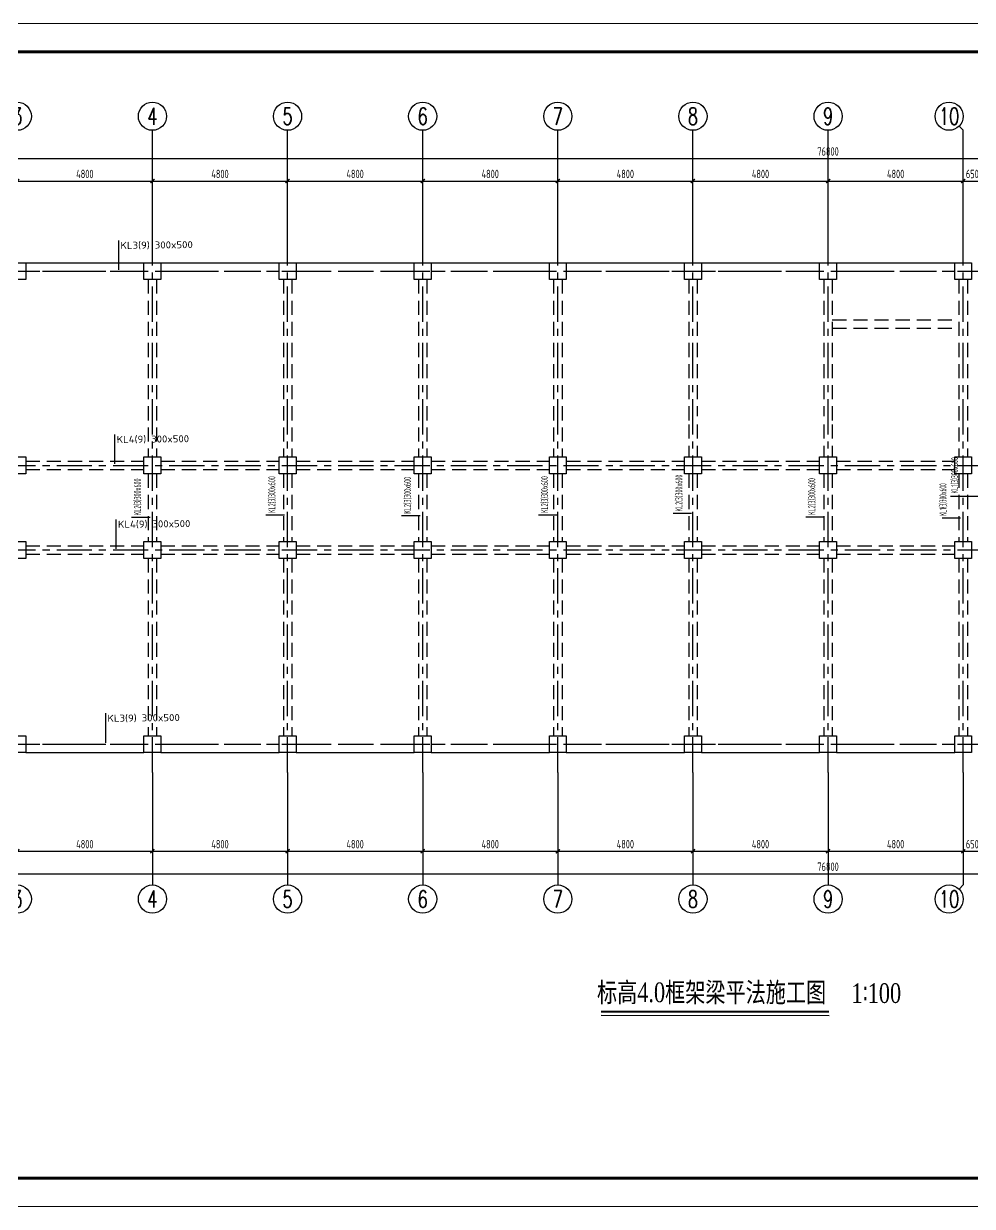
# Model space of a CAD drawing. Extents: x 50245 to 535158, y -325728 to -122983.
# Drawn here: x 458643 to 492343, y -211976 to -169976 of the extents above; entities that cross this region are included whole.
import ezdxf
from ezdxf.enums import TextEntityAlignment as Align

# ---------------------------------------------------------------- set-up
doc = ezdxf.new("R2010")
doc.units = 0
doc.header["$LTSCALE"] = 1000
doc.linetypes.add('CENTER', pattern=[2, 1.25, -0.25, 0.25, -0.25])
doc.linetypes.add('DASHED', pattern=[0.75, 0.5, -0.25])
doc.layers.get('0').update_dxf_attribs({"linetype": 'CONTINUOUS'})
doc.layers.get('Defpoints').update_dxf_attribs({"linetype": 'CONTINUOUS'})
for name, color, linetype in [('AXIS', 253, 'CENTER'), ('AXIS_DIM', 3, 'CONTINUOUS'), ('AXIS_NUM', 7, 'CONTINUOUS'), ('BEAM', 4, 'DASHED'), ('BEAM_CON', 4, 'CONTINUOUS'), ('COLU', 7, 'CONTINUOUS'), ('DIM_SYMB', 3, 'CONTINUOUS'), ('梁集中标注', 2, 'CONTINUOUS')]:
    doc.layers.add(name, color=color, linetype=linetype)
doc.layers.add('PUB_TITLE', color=7, linetype='CONTINUOUS', lineweight=0)
doc.styles.add('TSSD_Axis', font='complex.shx', dxfattribs={"width": 0.7, "bigfont": 'hztxt.shx'})
doc.styles.add('TSSD_Dimension', font='tssdeng.shx', dxfattribs={"width": 0.7, "bigfont": 'hztxt.shx'})
doc.styles.add('图签', font='times.ttf', dxfattribs={"width": 0.75})
doc.dimstyles.new('TSSD_100_100', dxfattribs={"dimtxt": 300, "dimasz": 100, "dimexe": 100, "dimexo": 250, "dimgap": 100, "dimtad": 1, "dimdec": 0, "dimzin": 0, "dimdsep": 46, "dimtxsty": 'TSSD_Dimension', "dimblk": 'ARCHTICK', "dimblk1": 'ARCHTICK', "dimblk2": 'ARCHTICK', "dimcen": 0, "dimdle": 100, "dimclrt": 7, "dimadec": 0, "dimazin": 0, "dimtfac": 1, "dimtdec": 0, "dimtix": 1, "dimtmove": 2, "dimatfit": 3, "dimfxl": 1, "dimtolj": 1, "dimtzin": 0, "dimarcsym": 0})

# ---------------------------------------------------------------- blocks, each defined once
blk = doc.blocks.new('ts_axno')
at = {"color": 0, "linetype": 'ByBlock', "lineweight": -2}
blk.add_circle((0, 0), 0.5, dxfattribs=at)
at = {"color": 0, "linetype": 'ByBlock', "lineweight": -2, "style": 'TSSD_Axis', "width": 0.7}
blk.add_attdef('A', text='', height=0.6, dxfattribs=at).set_placement((0, 0), align=Align.MIDDLE_CENTER)
blk = doc.blocks.new('_ArchTick')
at = {"color": 0, "linetype": 'ByBlock', "const_width": 0.5}
blk.add_lwpolyline([(-0.71, -0.71), (0.71, 0.71)], dxfattribs=at)
blk = doc.blocks.new('*D235')
at = {"layer": 'AXIS_DIM', "color": 0, "lineweight": -2, "transparency": 16777216}
for p, q in [((458418, -196814), (458418, -199464)), ((463218, -196814), (463218, -199464)), ((458318, -199364), (463318, -199364))]:
    blk.add_line(p, q, dxfattribs=at)
at = {"layer": 'Defpoints', "color": 0, "transparency": 16777216}
for p in [(458418, -196564), (463218, -196564), (463218, -199364)]:
    blk.add_point(p, dxfattribs=at)
at = {"layer": 'AXIS_DIM', "color": 0, "lineweight": -2, "transparency": 16777216, "xscale": 100, "yscale": 100, "zscale": 100, "rotation": 180}
blk.add_blockref('_ArchTick', (458418, -199364), dxfattribs=at)
at = {"layer": 'AXIS_DIM', "color": 0, "lineweight": -2, "transparency": 16777216, "xscale": 100, "yscale": 100, "zscale": 100}
blk.add_blockref('_ArchTick', (463218, -199364), dxfattribs=at)
at = {"layer": 'AXIS_DIM', "color": 7, "transparency": 16777216, "insert": (460818, -199114), "char_height": 300, "attachment_point": 5, "style": 'TSSD_Dimension'}
blk.add_mtext('\\A1;4800', dxfattribs=at)
blk = doc.blocks.new('*D236')
at = {"layer": 'AXIS_DIM', "color": 0, "lineweight": -2, "transparency": 16777216}
for p, q in [((463218, -196814), (463218, -199464)), ((468018, -196814), (468018, -199464)), ((463118, -199364), (468118, -199364))]:
    blk.add_line(p, q, dxfattribs=at)
at = {"layer": 'Defpoints', "color": 0, "transparency": 16777216}
for p in [(463218, -196564), (468018, -196564), (468018, -199364)]:
    blk.add_point(p, dxfattribs=at)
at = {"layer": 'AXIS_DIM', "color": 0, "lineweight": -2, "transparency": 16777216, "xscale": 100, "yscale": 100, "zscale": 100, "rotation": 180}
blk.add_blockref('_ArchTick', (463218, -199364), dxfattribs=at)
at = {"layer": 'AXIS_DIM', "color": 0, "lineweight": -2, "transparency": 16777216, "xscale": 100, "yscale": 100, "zscale": 100}
blk.add_blockref('_ArchTick', (468018, -199364), dxfattribs=at)
at = {"layer": 'AXIS_DIM', "color": 7, "transparency": 16777216, "insert": (465618, -199114), "char_height": 300, "attachment_point": 5, "style": 'TSSD_Dimension'}
blk.add_mtext('\\A1;4800', dxfattribs=at)
blk = doc.blocks.new('*D237')
at = {"layer": 'AXIS_DIM', "color": 0, "lineweight": -2, "transparency": 16777216}
for p, q in [((468018, -196814), (468018, -199464)), ((472818, -196814), (472818, -199464)), ((467918, -199364), (472918, -199364))]:
    blk.add_line(p, q, dxfattribs=at)
at = {"layer": 'Defpoints', "color": 0, "transparency": 16777216}
for p in [(468018, -196564), (472818, -196564), (472818, -199364)]:
    blk.add_point(p, dxfattribs=at)
at = {"layer": 'AXIS_DIM', "color": 0, "lineweight": -2, "transparency": 16777216, "xscale": 100, "yscale": 100, "zscale": 100, "rotation": 180}
blk.add_blockref('_ArchTick', (468018, -199364), dxfattribs=at)
at = {"layer": 'AXIS_DIM', "color": 0, "lineweight": -2, "transparency": 16777216, "xscale": 100, "yscale": 100, "zscale": 100}
blk.add_blockref('_ArchTick', (472818, -199364), dxfattribs=at)
at = {"layer": 'AXIS_DIM', "color": 7, "transparency": 16777216, "insert": (470418, -199114), "char_height": 300, "attachment_point": 5, "style": 'TSSD_Dimension'}
blk.add_mtext('\\A1;4800', dxfattribs=at)
blk = doc.blocks.new('*D238')
at = {"layer": 'AXIS_DIM', "color": 0, "lineweight": -2, "transparency": 16777216}
for p, q in [((472818, -196814), (472818, -199464)), ((477618, -196814), (477618, -199464)), ((472718, -199364), (477718, -199364))]:
    blk.add_line(p, q, dxfattribs=at)
at = {"layer": 'Defpoints', "color": 0, "transparency": 16777216}
for p in [(472818, -196564), (477618, -196564), (477618, -199364)]:
    blk.add_point(p, dxfattribs=at)
at = {"layer": 'AXIS_DIM', "color": 0, "lineweight": -2, "transparency": 16777216, "xscale": 100, "yscale": 100, "zscale": 100, "rotation": 180}
blk.add_blockref('_ArchTick', (472818, -199364), dxfattribs=at)
at = {"layer": 'AXIS_DIM', "color": 0, "lineweight": -2, "transparency": 16777216, "xscale": 100, "yscale": 100, "zscale": 100}
blk.add_blockref('_ArchTick', (477618, -199364), dxfattribs=at)
at = {"layer": 'AXIS_DIM', "color": 7, "transparency": 16777216, "insert": (475218, -199114), "char_height": 300, "attachment_point": 5, "style": 'TSSD_Dimension'}
blk.add_mtext('\\A1;4800', dxfattribs=at)
blk = doc.blocks.new('*D239')
at = {"layer": 'AXIS_DIM', "color": 0, "lineweight": -2, "transparency": 16777216}
for p, q in [((477618, -196814), (477618, -199464)), ((482418, -196814), (482418, -199464)), ((477518, -199364), (482518, -199364))]:
    blk.add_line(p, q, dxfattribs=at)
at = {"layer": 'Defpoints', "color": 0, "transparency": 16777216}
for p in [(477618, -196564), (482418, -196564), (482418, -199364)]:
    blk.add_point(p, dxfattribs=at)
at = {"layer": 'AXIS_DIM', "color": 0, "lineweight": -2, "transparency": 16777216, "xscale": 100, "yscale": 100, "zscale": 100, "rotation": 180}
blk.add_blockref('_ArchTick', (477618, -199364), dxfattribs=at)
at = {"layer": 'AXIS_DIM', "color": 0, "lineweight": -2, "transparency": 16777216, "xscale": 100, "yscale": 100, "zscale": 100}
blk.add_blockref('_ArchTick', (482418, -199364), dxfattribs=at)
at = {"layer": 'AXIS_DIM', "color": 7, "transparency": 16777216, "insert": (480018, -199114), "char_height": 300, "attachment_point": 5, "style": 'TSSD_Dimension'}
blk.add_mtext('\\A1;4800', dxfattribs=at)
blk = doc.blocks.new('*D240')
at = {"layer": 'AXIS_DIM', "color": 0, "lineweight": -2, "transparency": 16777216}
for p, q in [((482418, -196814), (482418, -199464)), ((487218, -196814), (487218, -199464)), ((482318, -199364), (487318, -199364))]:
    blk.add_line(p, q, dxfattribs=at)
at = {"layer": 'Defpoints', "color": 0, "transparency": 16777216}
for p in [(482418, -196564), (487218, -196564), (487218, -199364)]:
    blk.add_point(p, dxfattribs=at)
at = {"layer": 'AXIS_DIM', "color": 0, "lineweight": -2, "transparency": 16777216, "xscale": 100, "yscale": 100, "zscale": 100, "rotation": 180}
blk.add_blockref('_ArchTick', (482418, -199364), dxfattribs=at)
at = {"layer": 'AXIS_DIM', "color": 0, "lineweight": -2, "transparency": 16777216, "xscale": 100, "yscale": 100, "zscale": 100}
blk.add_blockref('_ArchTick', (487218, -199364), dxfattribs=at)
at = {"layer": 'AXIS_DIM', "color": 7, "transparency": 16777216, "insert": (484818, -199114), "char_height": 300, "attachment_point": 5, "style": 'TSSD_Dimension'}
blk.add_mtext('\\A1;4800', dxfattribs=at)
blk = doc.blocks.new('*D241')
at = {"layer": 'AXIS_DIM', "color": 0, "lineweight": -2, "transparency": 16777216}
for p, q in [((487218, -196814), (487218, -199464)), ((492018, -196814), (492018, -199464)), ((487118, -199364), (492118, -199364))]:
    blk.add_line(p, q, dxfattribs=at)
at = {"layer": 'Defpoints', "color": 0, "transparency": 16777216}
for p in [(487218, -196564), (492018, -196564), (492018, -199364)]:
    blk.add_point(p, dxfattribs=at)
at = {"layer": 'AXIS_DIM', "color": 0, "lineweight": -2, "transparency": 16777216, "xscale": 100, "yscale": 100, "zscale": 100, "rotation": 180}
blk.add_blockref('_ArchTick', (487218, -199364), dxfattribs=at)
at = {"layer": 'AXIS_DIM', "color": 0, "lineweight": -2, "transparency": 16777216, "xscale": 100, "yscale": 100, "zscale": 100}
blk.add_blockref('_ArchTick', (492018, -199364), dxfattribs=at)
at = {"layer": 'AXIS_DIM', "color": 7, "transparency": 16777216, "insert": (489618, -199114), "char_height": 300, "attachment_point": 5, "style": 'TSSD_Dimension'}
blk.add_mtext('\\A1;4800', dxfattribs=at)
blk = doc.blocks.new('*D242')
at = {"layer": 'AXIS_DIM', "color": 0, "lineweight": -2, "transparency": 16777216}
for p, q in [((492018, -196814), (492018, -199464)), ((492668, -196814), (492668, -199464)), ((491918, -199364), (492768, -199364))]:
    blk.add_line(p, q, dxfattribs=at)
at = {"layer": 'Defpoints', "color": 0, "transparency": 16777216}
for p in [(492018, -196564), (492668, -196564), (492668, -199364)]:
    blk.add_point(p, dxfattribs=at)
at = {"layer": 'AXIS_DIM', "color": 0, "lineweight": -2, "transparency": 16777216, "xscale": 100, "yscale": 100, "zscale": 100, "rotation": 180}
blk.add_blockref('_ArchTick', (492018, -199364), dxfattribs=at)
at = {"layer": 'AXIS_DIM', "color": 0, "lineweight": -2, "transparency": 16777216, "xscale": 100, "yscale": 100, "zscale": 100}
blk.add_blockref('_ArchTick', (492668, -199364), dxfattribs=at)
at = {"layer": 'AXIS_DIM', "color": 7, "transparency": 16777216, "insert": (492343, -199114), "char_height": 300, "attachment_point": 5, "style": 'TSSD_Dimension'}
blk.add_mtext('\\A1;650', dxfattribs=at)
blk = doc.blocks.new('*D250')
at = {"layer": 'AXIS_DIM', "color": 0, "lineweight": -2, "transparency": 16777216}
for p, q in [((448818, -196814), (448818, -200264)), ((525618, -196814), (525618, -200264)), ((448718, -200164), (525718, -200164))]:
    blk.add_line(p, q, dxfattribs=at)
at = {"layer": 'Defpoints', "color": 0, "transparency": 16777216}
for p in [(448818, -196564), (525618, -196564), (525618, -200164)]:
    blk.add_point(p, dxfattribs=at)
at = {"layer": 'AXIS_DIM', "color": 0, "lineweight": -2, "transparency": 16777216, "xscale": 100, "yscale": 100, "zscale": 100, "rotation": 180}
blk.add_blockref('_ArchTick', (448818, -200164), dxfattribs=at)
at = {"layer": 'AXIS_DIM', "color": 0, "lineweight": -2, "transparency": 16777216, "xscale": 100, "yscale": 100, "zscale": 100}
blk.add_blockref('_ArchTick', (525618, -200164), dxfattribs=at)
at = {"layer": 'AXIS_DIM', "color": 7, "transparency": 16777216, "insert": (487218, -199914), "char_height": 300, "attachment_point": 5, "style": 'TSSD_Dimension'}
blk.add_mtext('\\A1;76800', dxfattribs=at)
blk = doc.blocks.new('*D257')
at = {"layer": 'AXIS_DIM', "color": 0, "lineweight": -2, "transparency": 16777216}
for p, q in [((458418, -177514), (458418, -175464)), ((463218, -177514), (463218, -175464)), ((458318, -175564), (463318, -175564))]:
    blk.add_line(p, q, dxfattribs=at)
at = {"layer": 'Defpoints', "color": 0, "transparency": 16777216}
for p in [(463218, -175564), (458418, -177764), (463218, -177764)]:
    blk.add_point(p, dxfattribs=at)
at = {"layer": 'AXIS_DIM', "color": 0, "lineweight": -2, "transparency": 16777216, "xscale": 100, "yscale": 100, "zscale": 100, "rotation": 180}
blk.add_blockref('_ArchTick', (458418, -175564), dxfattribs=at)
at = {"layer": 'AXIS_DIM', "color": 0, "lineweight": -2, "transparency": 16777216, "xscale": 100, "yscale": 100, "zscale": 100}
blk.add_blockref('_ArchTick', (463218, -175564), dxfattribs=at)
at = {"layer": 'AXIS_DIM', "color": 7, "transparency": 16777216, "insert": (460818, -175314), "char_height": 300, "attachment_point": 5, "style": 'TSSD_Dimension'}
blk.add_mtext('\\A1;4800', dxfattribs=at)
blk = doc.blocks.new('*D258')
at = {"layer": 'AXIS_DIM', "color": 0, "lineweight": -2, "transparency": 16777216}
for p, q in [((463218, -177514), (463218, -175464)), ((468018, -177514), (468018, -175464)), ((463118, -175564), (468118, -175564))]:
    blk.add_line(p, q, dxfattribs=at)
at = {"layer": 'Defpoints', "color": 0, "transparency": 16777216}
for p in [(468018, -175564), (463218, -177764), (468018, -177764)]:
    blk.add_point(p, dxfattribs=at)
at = {"layer": 'AXIS_DIM', "color": 0, "lineweight": -2, "transparency": 16777216, "xscale": 100, "yscale": 100, "zscale": 100, "rotation": 180}
blk.add_blockref('_ArchTick', (463218, -175564), dxfattribs=at)
at = {"layer": 'AXIS_DIM', "color": 0, "lineweight": -2, "transparency": 16777216, "xscale": 100, "yscale": 100, "zscale": 100}
blk.add_blockref('_ArchTick', (468018, -175564), dxfattribs=at)
at = {"layer": 'AXIS_DIM', "color": 7, "transparency": 16777216, "insert": (465618, -175314), "char_height": 300, "attachment_point": 5, "style": 'TSSD_Dimension'}
blk.add_mtext('\\A1;4800', dxfattribs=at)
blk = doc.blocks.new('*D259')
at = {"layer": 'AXIS_DIM', "color": 0, "lineweight": -2, "transparency": 16777216}
for p, q in [((468018, -177514), (468018, -175464)), ((472818, -177514), (472818, -175464)), ((467918, -175564), (472918, -175564))]:
    blk.add_line(p, q, dxfattribs=at)
at = {"layer": 'Defpoints', "color": 0, "transparency": 16777216}
for p in [(472818, -175564), (468018, -177764), (472818, -177764)]:
    blk.add_point(p, dxfattribs=at)
at = {"layer": 'AXIS_DIM', "color": 0, "lineweight": -2, "transparency": 16777216, "xscale": 100, "yscale": 100, "zscale": 100, "rotation": 180}
blk.add_blockref('_ArchTick', (468018, -175564), dxfattribs=at)
at = {"layer": 'AXIS_DIM', "color": 0, "lineweight": -2, "transparency": 16777216, "xscale": 100, "yscale": 100, "zscale": 100}
blk.add_blockref('_ArchTick', (472818, -175564), dxfattribs=at)
at = {"layer": 'AXIS_DIM', "color": 7, "transparency": 16777216, "insert": (470418, -175314), "char_height": 300, "attachment_point": 5, "style": 'TSSD_Dimension'}
blk.add_mtext('\\A1;4800', dxfattribs=at)
blk = doc.blocks.new('*D260')
at = {"layer": 'AXIS_DIM', "color": 0, "lineweight": -2, "transparency": 16777216}
for p, q in [((472818, -177514), (472818, -175464)), ((477618, -177514), (477618, -175464)), ((472718, -175564), (477718, -175564))]:
    blk.add_line(p, q, dxfattribs=at)
at = {"layer": 'Defpoints', "color": 0, "transparency": 16777216}
for p in [(477618, -175564), (472818, -177764), (477618, -177764)]:
    blk.add_point(p, dxfattribs=at)
at = {"layer": 'AXIS_DIM', "color": 0, "lineweight": -2, "transparency": 16777216, "xscale": 100, "yscale": 100, "zscale": 100, "rotation": 180}
blk.add_blockref('_ArchTick', (472818, -175564), dxfattribs=at)
at = {"layer": 'AXIS_DIM', "color": 0, "lineweight": -2, "transparency": 16777216, "xscale": 100, "yscale": 100, "zscale": 100}
blk.add_blockref('_ArchTick', (477618, -175564), dxfattribs=at)
at = {"layer": 'AXIS_DIM', "color": 7, "transparency": 16777216, "insert": (475218, -175314), "char_height": 300, "attachment_point": 5, "style": 'TSSD_Dimension'}
blk.add_mtext('\\A1;4800', dxfattribs=at)
blk = doc.blocks.new('*D261')
at = {"layer": 'AXIS_DIM', "color": 0, "lineweight": -2, "transparency": 16777216}
for p, q in [((477618, -177514), (477618, -175464)), ((482418, -177514), (482418, -175464)), ((477518, -175564), (482518, -175564))]:
    blk.add_line(p, q, dxfattribs=at)
at = {"layer": 'Defpoints', "color": 0, "transparency": 16777216}
for p in [(482418, -175564), (477618, -177764), (482418, -177764)]:
    blk.add_point(p, dxfattribs=at)
at = {"layer": 'AXIS_DIM', "color": 0, "lineweight": -2, "transparency": 16777216, "xscale": 100, "yscale": 100, "zscale": 100, "rotation": 180}
blk.add_blockref('_ArchTick', (477618, -175564), dxfattribs=at)
at = {"layer": 'AXIS_DIM', "color": 0, "lineweight": -2, "transparency": 16777216, "xscale": 100, "yscale": 100, "zscale": 100}
blk.add_blockref('_ArchTick', (482418, -175564), dxfattribs=at)
at = {"layer": 'AXIS_DIM', "color": 7, "transparency": 16777216, "insert": (480018, -175314), "char_height": 300, "attachment_point": 5, "style": 'TSSD_Dimension'}
blk.add_mtext('\\A1;4800', dxfattribs=at)
blk = doc.blocks.new('*D262')
at = {"layer": 'AXIS_DIM', "color": 0, "lineweight": -2, "transparency": 16777216}
for p, q in [((482418, -177514), (482418, -175464)), ((487218, -177514), (487218, -175464)), ((482318, -175564), (487318, -175564))]:
    blk.add_line(p, q, dxfattribs=at)
at = {"layer": 'Defpoints', "color": 0, "transparency": 16777216}
for p in [(487218, -175564), (482418, -177764), (487218, -177764)]:
    blk.add_point(p, dxfattribs=at)
at = {"layer": 'AXIS_DIM', "color": 0, "lineweight": -2, "transparency": 16777216, "xscale": 100, "yscale": 100, "zscale": 100, "rotation": 180}
blk.add_blockref('_ArchTick', (482418, -175564), dxfattribs=at)
at = {"layer": 'AXIS_DIM', "color": 0, "lineweight": -2, "transparency": 16777216, "xscale": 100, "yscale": 100, "zscale": 100}
blk.add_blockref('_ArchTick', (487218, -175564), dxfattribs=at)
at = {"layer": 'AXIS_DIM', "color": 7, "transparency": 16777216, "insert": (484818, -175314), "char_height": 300, "attachment_point": 5, "style": 'TSSD_Dimension'}
blk.add_mtext('\\A1;4800', dxfattribs=at)
blk = doc.blocks.new('*D263')
at = {"layer": 'AXIS_DIM', "color": 0, "lineweight": -2, "transparency": 16777216}
for p, q in [((487218, -177514), (487218, -175464)), ((492018, -177514), (492018, -175464)), ((487118, -175564), (492118, -175564))]:
    blk.add_line(p, q, dxfattribs=at)
at = {"layer": 'Defpoints', "color": 0, "transparency": 16777216}
for p in [(492018, -175564), (487218, -177764), (492018, -177764)]:
    blk.add_point(p, dxfattribs=at)
at = {"layer": 'AXIS_DIM', "color": 0, "lineweight": -2, "transparency": 16777216, "xscale": 100, "yscale": 100, "zscale": 100, "rotation": 180}
blk.add_blockref('_ArchTick', (487218, -175564), dxfattribs=at)
at = {"layer": 'AXIS_DIM', "color": 0, "lineweight": -2, "transparency": 16777216, "xscale": 100, "yscale": 100, "zscale": 100}
blk.add_blockref('_ArchTick', (492018, -175564), dxfattribs=at)
at = {"layer": 'AXIS_DIM', "color": 7, "transparency": 16777216, "insert": (489618, -175314), "char_height": 300, "attachment_point": 5, "style": 'TSSD_Dimension'}
blk.add_mtext('\\A1;4800', dxfattribs=at)
blk = doc.blocks.new('*D264')
at = {"layer": 'AXIS_DIM', "color": 0, "lineweight": -2, "transparency": 16777216}
for p, q in [((492018, -177514), (492018, -175464)), ((492668, -177514), (492668, -175464)), ((491918, -175564), (492768, -175564))]:
    blk.add_line(p, q, dxfattribs=at)
at = {"layer": 'Defpoints', "color": 0, "transparency": 16777216}
for p in [(492668, -175564), (492018, -177764), (492668, -177764)]:
    blk.add_point(p, dxfattribs=at)
at = {"layer": 'AXIS_DIM', "color": 0, "lineweight": -2, "transparency": 16777216, "xscale": 100, "yscale": 100, "zscale": 100, "rotation": 180}
blk.add_blockref('_ArchTick', (492018, -175564), dxfattribs=at)
at = {"layer": 'AXIS_DIM', "color": 0, "lineweight": -2, "transparency": 16777216, "xscale": 100, "yscale": 100, "zscale": 100}
blk.add_blockref('_ArchTick', (492668, -175564), dxfattribs=at)
at = {"layer": 'AXIS_DIM', "color": 7, "transparency": 16777216, "insert": (492343, -175314), "char_height": 300, "attachment_point": 5, "style": 'TSSD_Dimension'}
blk.add_mtext('\\A1;650', dxfattribs=at)
blk = doc.blocks.new('*D272')
at = {"layer": 'AXIS_DIM', "color": 0, "lineweight": -2, "transparency": 16777216}
for p, q in [((448818, -177514), (448818, -174664)), ((525618, -177514), (525618, -174664)), ((448718, -174764), (525718, -174764))]:
    blk.add_line(p, q, dxfattribs=at)
at = {"layer": 'Defpoints', "color": 0, "transparency": 16777216}
for p in [(525618, -174764), (448818, -177764), (525618, -177764)]:
    blk.add_point(p, dxfattribs=at)
at = {"layer": 'AXIS_DIM', "color": 0, "lineweight": -2, "transparency": 16777216, "xscale": 100, "yscale": 100, "zscale": 100, "rotation": 180}
blk.add_blockref('_ArchTick', (448818, -174764), dxfattribs=at)
at = {"layer": 'AXIS_DIM', "color": 0, "lineweight": -2, "transparency": 16777216, "xscale": 100, "yscale": 100, "zscale": 100}
blk.add_blockref('_ArchTick', (525618, -174764), dxfattribs=at)
at = {"layer": 'AXIS_DIM', "color": 7, "transparency": 16777216, "insert": (487218, -174514), "char_height": 300, "attachment_point": 5, "style": 'TSSD_Dimension'}
blk.add_mtext('\\A1;76800', dxfattribs=at)

msp = doc.modelspace()

# ---------------------------------------------------------------- linework, layer by layer
at = {"layer": 'AXIS'}
for p, q in [((463218.3, -196564.2), (463218.3, -177764.2)), ((468018.3, -196564.2), (468018.3, -177764.2)), ((472818.3, -196564.2), (472818.3, -177764.2)), ((477618.3, -196564.2), (477618.3, -177764.2)), ((482418.3, -196564.2), (482418.3, -177764.2)), ((487218.3, -196564.2), (487218.3, -177764.2)), ((492018.3, -196564.2), (492018.3, -177764.2)), ((447818.3, -178764.2), (526618.3, -178764.2)), ((447818.3, -185664.2), (526618.3, -185664.2)), ((447818.3, -185664.2), (526618.3, -185664.2)), ((447818.3, -188664.2), (526618.3, -188664.2)), ((447818.3, -188664.2), (526618.3, -188664.2)), ((447818.3, -195564.2), (526618.3, -195564.2)), ((447818.3, -195564.2), (526618.3, -195564.2))]:
    msp.add_line(p, q, dxfattribs=at)
at = {"layer": 'AXIS_NUM'}
for p, q in [((463218.3, -177764.2), (463218.3, -173764.2)), ((468018.3, -177764.2), (468018.3, -173764.2)), ((472818.3, -177764.2), (472818.3, -173764.2)), ((477618.3, -177764.2), (477618.3, -173764.2)), ((482418.3, -177764.2), (482418.3, -173764.2)), ((487218.3, -177764.2), (487218.3, -173764.2)), ((492018.3, -173764.2), (491871.9, -173617.8)), ((492018.3, -177764.2), (492018.3, -173764.2)), ((463218.3, -196564.2), (463218.3, -200564.2)), ((468018.3, -196564.2), (468018.3, -200564.2)), ((472818.3, -196564.2), (472818.3, -200564.2)), ((477618.3, -196564.2), (477618.3, -200564.2)), ((482418.3, -196564.2), (482418.3, -200564.2)), ((487218.3, -196564.2), (487218.3, -200564.2)), ((492018.3, -196564.2), (492018.3, -200564.2)), ((492018.3, -200564.2), (491871.9, -200710.7))]:
    msp.add_line(p, q, dxfattribs=at)
at = {"layer": 'BEAM'}
for p, q in [((458718.3, -178764.2), (462918.3, -178764.2)), ((463518.3, -178764.2), (467718.3, -178764.2)), ((468318.3, -178764.2), (472518.3, -178764.2)), ((473118.3, -178764.2), (477318.3, -178764.2)), ((477918.3, -178764.2), (482118.3, -178764.2)), ((482718.3, -178764.2), (486918.3, -178764.2)), ((487518.3, -178764.2), (491718.3, -178764.2)), ((463068.3, -179064.2), (463068.3, -185364.2)), ((463368.3, -179064.2), (463368.3, -185364.2)), ((467868.3, -179064.2), (467868.3, -185364.2)), ((468168.3, -179064.2), (468168.3, -185364.2)), ((472668.3, -179064.2), (472668.3, -185364.2)), ((472968.3, -179064.2), (472968.3, -185364.2)), ((477468.3, -179064.2), (477468.3, -185364.2)), ((477768.3, -179064.2), (477768.3, -185364.2)), ((482268.3, -179064.2), (482268.3, -184214.2)), ((482568.3, -179064.2), (482568.3, -183914.2)), ((487068.3, -179064.2), (487068.3, -183914.2)), ((487368.3, -179064.2), (487368.3, -184214.2)), ((491868.3, -179064.2), (491868.3, -185364.2)), ((492168.3, -179064.2), (492168.3, -185364.2)), ((487368.3, -180494.2), (491868.3, -180494.2)), ((487368.3, -180794.2), (491868.3, -180794.2)), ((482268.3, -184214.2), (482268.3, -185364.2)), ((482568.3, -184214.2), (482568.3, -185364.2)), ((487068.3, -184214.2), (487068.3, -185364.2)), ((487368.3, -184214.2), (487368.3, -185364.2)), ((458718.3, -185514.2), (462918.3, -185514.2)), ((463518.3, -185514.2), (467718.3, -185514.2)), ((468318.3, -185514.2), (472518.3, -185514.2)), ((473118.3, -185514.2), (477318.3, -185514.2)), ((477918.3, -185514.2), (482118.3, -185514.2)), ((482718.3, -185514.2), (486918.3, -185514.2)), ((487518.3, -185514.2), (491718.3, -185514.2)), ((458718.3, -185814.2), (462918.3, -185814.2)), ((463068.3, -185964.2), (463068.3, -188364.2)), ((463368.3, -185964.2), (463368.3, -188364.2)), ((463518.3, -185814.2), (467718.3, -185814.2)), ((467868.3, -185964.2), (467868.3, -188364.2)), ((468168.3, -185964.2), (468168.3, -188364.2)), ((468318.3, -185814.2), (472518.3, -185814.2)), ((472668.3, -185964.2), (472668.3, -188364.2)), ((472968.3, -185964.2), (472968.3, -188364.2)), ((473118.3, -185814.2), (477318.3, -185814.2)), ((477468.3, -185964.2), (477468.3, -188364.2)), ((477768.3, -185964.2), (477768.3, -188364.2)), ((477918.3, -185814.2), (482118.3, -185814.2)), ((482268.3, -185964.2), (482268.3, -188364.2)), ((482568.3, -185964.2), (482568.3, -188364.2)), ((482718.3, -185814.2), (486918.3, -185814.2)), ((487068.3, -185964.2), (487068.3, -188364.2)), ((487368.3, -185964.2), (487368.3, -188364.2)), ((487518.3, -185814.2), (491718.3, -185814.2)), ((491868.3, -185964.2), (491868.3, -188364.2)), ((492168.3, -185964.2), (492168.3, -188364.2)), ((458718.3, -188514.2), (462918.3, -188514.2)), ((463518.3, -188514.2), (467718.3, -188514.2)), ((468318.3, -188514.2), (472518.3, -188514.2)), ((473118.3, -188514.2), (477318.3, -188514.2)), ((477918.3, -188514.2), (482118.3, -188514.2)), ((482718.3, -188514.2), (486918.3, -188514.2)), ((487518.3, -188514.2), (491718.3, -188514.2)), ((458718.3, -188814.2), (462918.3, -188814.2)), ((463068.3, -188964.2), (463068.3, -195264.2)), ((463368.3, -188964.2), (463368.3, -195264.2)), ((463518.3, -188814.2), (467718.3, -188814.2)), ((467868.3, -188964.2), (467868.3, -195264.2)), ((468168.3, -188964.2), (468168.3, -195264.2)), ((468318.3, -188814.2), (472518.3, -188814.2)), ((472668.3, -188964.2), (472668.3, -195264.2)), ((472968.3, -188964.2), (472968.3, -195264.2)), ((473118.3, -188814.2), (477318.3, -188814.2)), ((477468.3, -188964.2), (477468.3, -195264.2)), ((477768.3, -188964.2), (477768.3, -195264.2)), ((477918.3, -188814.2), (482118.3, -188814.2)), ((482268.3, -188964.2), (482268.3, -195264.2)), ((482568.3, -188964.2), (482568.3, -195264.2)), ((482718.3, -188814.2), (486918.3, -188814.2)), ((487068.3, -188964.2), (487068.3, -195264.2)), ((487368.3, -188964.2), (487368.3, -195264.2)), ((487518.3, -188814.2), (491718.3, -188814.2)), ((491868.3, -188964.2), (491868.3, -195264.2)), ((492168.3, -188964.2), (492168.3, -195264.2)), ((458718.3, -195564.2), (462918.3, -195564.2)), ((463518.3, -195564.2), (467718.3, -195564.2)), ((468318.3, -195564.2), (472518.3, -195564.2)), ((473118.3, -195564.2), (477318.3, -195564.2)), ((477918.3, -195564.2), (482118.3, -195564.2)), ((482718.3, -195564.2), (486918.3, -195564.2)), ((487518.3, -195564.2), (491718.3, -195564.2))]:
    msp.add_line(p, q, dxfattribs=at)
at = {"layer": 'BEAM_CON'}
for p, q in [((458718.3, -178464.2), (462918.3, -178464.2)), ((463518.3, -178464.2), (467718.3, -178464.2)), ((468318.3, -178464.2), (472518.3, -178464.2)), ((473118.3, -178464.2), (477318.3, -178464.2)), ((477918.3, -178464.2), (482118.3, -178464.2)), ((482718.3, -178464.2), (486918.3, -178464.2)), ((487518.3, -178464.2), (491718.3, -178464.2)), ((458718.3, -195864.2), (462918.3, -195864.2)), ((463518.3, -195864.2), (467718.3, -195864.2)), ((468318.3, -195864.2), (472518.3, -195864.2)), ((473118.3, -195864.2), (477318.3, -195864.2)), ((477918.3, -195864.2), (482118.3, -195864.2)), ((482718.3, -195864.2), (486918.3, -195864.2)), ((487518.3, -195864.2), (491718.3, -195864.2))]:
    msp.add_line(p, q, dxfattribs=at)
at = {"layer": 'COLU'}
for points in [[(458118.3, -178464.2), (458718.3, -178464.2), (458718.3, -179064.2), (458118.3, -179064.2)], [(462918.3, -178464.2), (463518.3, -178464.2), (463518.3, -179064.2), (462918.3, -179064.2)], [(467718.3, -178464.2), (468318.3, -178464.2), (468318.3, -179064.2), (467718.3, -179064.2)], [(472518.3, -178464.2), (473118.3, -178464.2), (473118.3, -179064.2), (472518.3, -179064.2)], [(477318.3, -178464.2), (477918.3, -178464.2), (477918.3, -179064.2), (477318.3, -179064.2)], [(482118.3, -178464.2), (482718.3, -178464.2), (482718.3, -179064.2), (482118.3, -179064.2)], [(486918.3, -178464.2), (487518.3, -178464.2), (487518.3, -179064.2), (486918.3, -179064.2)], [(491718.3, -178464.2), (492318.3, -178464.2), (492318.3, -179064.2), (491718.3, -179064.2)], [(458118.3, -185364.2), (458718.3, -185364.2), (458718.3, -185964.2), (458118.3, -185964.2)], [(462918.3, -185364.2), (463518.3, -185364.2), (463518.3, -185964.2), (462918.3, -185964.2)], [(467718.3, -185364.2), (468318.3, -185364.2), (468318.3, -185964.2), (467718.3, -185964.2)], [(472518.3, -185364.2), (473118.3, -185364.2), (473118.3, -185964.2), (472518.3, -185964.2)], [(477318.3, -185364.2), (477918.3, -185364.2), (477918.3, -185964.2), (477318.3, -185964.2)], [(482118.3, -185364.2), (482718.3, -185364.2), (482718.3, -185964.2), (482118.3, -185964.2)], [(486918.3, -185364.2), (487518.3, -185364.2), (487518.3, -185964.2), (486918.3, -185964.2)], [(491718.3, -185364.2), (492318.3, -185364.2), (492318.3, -185964.2), (491718.3, -185964.2)], [(458118.3, -188364.2), (458718.3, -188364.2), (458718.3, -188964.2), (458118.3, -188964.2)], [(462918.3, -188364.2), (463518.3, -188364.2), (463518.3, -188964.2), (462918.3, -188964.2)], [(467718.3, -188364.2), (468318.3, -188364.2), (468318.3, -188964.2), (467718.3, -188964.2)], [(472518.3, -188364.2), (473118.3, -188364.2), (473118.3, -188964.2), (472518.3, -188964.2)], [(477318.3, -188364.2), (477918.3, -188364.2), (477918.3, -188964.2), (477318.3, -188964.2)], [(482118.3, -188364.2), (482718.3, -188364.2), (482718.3, -188964.2), (482118.3, -188964.2)], [(486918.3, -188364.2), (487518.3, -188364.2), (487518.3, -188964.2), (486918.3, -188964.2)], [(491718.3, -188364.2), (492318.3, -188364.2), (492318.3, -188964.2), (491718.3, -188964.2)], [(458118.3, -195264.2), (458718.3, -195264.2), (458718.3, -195864.2), (458118.3, -195864.2)], [(462918.3, -195264.2), (463518.3, -195264.2), (463518.3, -195864.2), (462918.3, -195864.2)], [(467718.3, -195264.2), (468318.3, -195264.2), (468318.3, -195864.2), (467718.3, -195864.2)], [(472518.3, -195264.2), (473118.3, -195264.2), (473118.3, -195864.2), (472518.3, -195864.2)], [(477318.3, -195264.2), (477918.3, -195264.2), (477918.3, -195864.2), (477318.3, -195864.2)], [(482118.3, -195264.2), (482718.3, -195264.2), (482718.3, -195864.2), (482118.3, -195864.2)], [(486918.3, -195264.2), (487518.3, -195264.2), (487518.3, -195864.2), (486918.3, -195864.2)], [(491718.3, -195264.2), (492318.3, -195264.2), (492318.3, -195864.2), (491718.3, -195864.2)]]:
    msp.add_lwpolyline(points, close=True, dxfattribs=at)
at = {"layer": 'DIM_SYMB', "const_width": 70}
msp.add_lwpolyline([(479155.8, -205060.9), (487251.4, -205061.9)], dxfattribs=at)
at = {"layer": 'DIM_SYMB'}
msp.add_lwpolyline([(479155.7, -205192.2), (487251.4, -205201.9)], dxfattribs=at)
at = {"layer": 'PUB_TITLE'}
msp.add_lwpolyline([(431058.4, -211976.2), (535158.4, -211976.2), (535158.4, -169976.2), (431058.4, -169976.2)], close=True, dxfattribs=at)
at = {"layer": 'PUB_TITLE', "const_width": 100}
msp.add_lwpolyline([(433558.4, -210976.2), (534158.4, -210976.2), (534158.4, -170976.2), (433558.4, -170976.2)], close=True, dxfattribs=at)
at = {"layer": '梁集中标注'}
for p, q in [((462020.9, -178716.5), (462020.9, -177673.5)), ((461887.4, -185608.9), (461887.4, -184565.9)), ((492750.9, -186763.3), (491571.6, -186763.3)), ((461932.6, -188622), (461932.6, -187579)), ((463132.2, -187513.2), (462474.3, -187513.2)), ((467907, -187431.5), (467249.2, -187431.5)), ((472723, -187458.5), (472065.1, -187458.5)), ((477593.3, -187431), (476935.5, -187431)), ((482369.1, -187376.6), (481711.2, -187376.6)), ((487086.6, -187498.4), (486428.7, -187498.4)), ((491924, -187535.6), (491266.1, -187535.6)), ((461557.4, -195510.3), (461557.4, -194467.3))]:
    msp.add_line(p, q, dxfattribs=at)

# ---------------------------------------------------------------- block references
at = {"layer": 'AXIS_NUM'}
ref = msp.add_blockref('ts_axno', (458418.3, -173264.2), dxfattribs=dict(at, xscale=1000, yscale=1000, zscale=1000))
ref.add_attrib('3', '3', dxfattribs={"height": 600, "style": 'TSSD_Axis', "width": 0.7}).set_placement((458418.3, -173264.2), align=Align.MIDDLE_CENTER)
ref = msp.add_blockref('ts_axno', (463218.3, -173264.2), dxfattribs=dict(at, xscale=1000, yscale=1000, zscale=1000))
ref.add_attrib('4', '4', dxfattribs={"height": 600, "style": 'TSSD_Axis', "width": 0.7}).set_placement((463218.3, -173264.2), align=Align.MIDDLE_CENTER)
ref = msp.add_blockref('ts_axno', (468018.3, -173264.2), dxfattribs=dict(at, xscale=1000, yscale=1000, zscale=1000))
ref.add_attrib('5', '5', dxfattribs={"height": 600, "style": 'TSSD_Axis', "width": 0.7}).set_placement((468018.3, -173264.2), align=Align.MIDDLE_CENTER)
ref = msp.add_blockref('ts_axno', (472818.3, -173264.2), dxfattribs=dict(at, xscale=1000, yscale=1000, zscale=1000))
ref.add_attrib('6', '6', dxfattribs={"height": 600, "style": 'TSSD_Axis', "width": 0.7}).set_placement((472818.3, -173264.2), align=Align.MIDDLE_CENTER)
ref = msp.add_blockref('ts_axno', (477618.3, -173264.2), dxfattribs=dict(at, xscale=1000, yscale=1000, zscale=1000))
ref.add_attrib('7', '7', dxfattribs={"height": 600, "style": 'TSSD_Axis', "width": 0.7}).set_placement((477618.3, -173264.2), align=Align.MIDDLE_CENTER)
ref = msp.add_blockref('ts_axno', (482418.3, -173264.2), dxfattribs=dict(at, xscale=1000, yscale=1000, zscale=1000))
ref.add_attrib('8', '8', dxfattribs={"height": 600, "style": 'TSSD_Axis', "width": 0.7}).set_placement((482418.3, -173264.2), align=Align.MIDDLE_CENTER)
ref = msp.add_blockref('ts_axno', (487218.3, -173264.2), dxfattribs=dict(at, xscale=1000, yscale=1000, zscale=1000))
ref.add_attrib('9', '9', dxfattribs={"height": 600, "style": 'TSSD_Axis', "width": 0.7}).set_placement((487218.3, -173264.2), align=Align.MIDDLE_CENTER)
ref = msp.add_blockref('ts_axno', (491518.3, -173264.2), dxfattribs=dict(at, xscale=1000, yscale=1000, zscale=1000))
ref.add_attrib('10', '10', dxfattribs={"height": 600, "style": 'TSSD_Axis', "width": 0.7}).set_placement((491518.3, -173264.2), align=Align.MIDDLE_CENTER)
ref = msp.add_blockref('ts_axno', (458418.3, -201064.2), dxfattribs=dict(at, xscale=1000, yscale=1000, zscale=1000))
ref.add_attrib('3', '3', dxfattribs={"height": 600, "style": 'TSSD_Axis', "width": 0.7}).set_placement((458418.3, -201064.2), align=Align.MIDDLE_CENTER)
ref = msp.add_blockref('ts_axno', (463218.3, -201064.2), dxfattribs=dict(at, xscale=1000, yscale=1000, zscale=1000))
ref.add_attrib('4', '4', dxfattribs={"height": 600, "style": 'TSSD_Axis', "width": 0.7}).set_placement((463218.3, -201064.2), align=Align.MIDDLE_CENTER)
ref = msp.add_blockref('ts_axno', (468018.3, -201064.2), dxfattribs=dict(at, xscale=1000, yscale=1000, zscale=1000))
ref.add_attrib('5', '5', dxfattribs={"height": 600, "style": 'TSSD_Axis', "width": 0.7}).set_placement((468018.3, -201064.2), align=Align.MIDDLE_CENTER)
ref = msp.add_blockref('ts_axno', (472818.3, -201064.2), dxfattribs=dict(at, xscale=1000, yscale=1000, zscale=1000))
ref.add_attrib('6', '6', dxfattribs={"height": 600, "style": 'TSSD_Axis', "width": 0.7}).set_placement((472818.3, -201064.2), align=Align.MIDDLE_CENTER)
ref = msp.add_blockref('ts_axno', (477618.3, -201064.2), dxfattribs=dict(at, xscale=1000, yscale=1000, zscale=1000))
ref.add_attrib('7', '7', dxfattribs={"height": 600, "style": 'TSSD_Axis', "width": 0.7}).set_placement((477618.3, -201064.2), align=Align.MIDDLE_CENTER)
ref = msp.add_blockref('ts_axno', (482418.3, -201064.2), dxfattribs=dict(at, xscale=1000, yscale=1000, zscale=1000))
ref.add_attrib('8', '8', dxfattribs={"height": 600, "style": 'TSSD_Axis', "width": 0.7}).set_placement((482418.3, -201064.2), align=Align.MIDDLE_CENTER)
ref = msp.add_blockref('ts_axno', (487218.3, -201064.2), dxfattribs=dict(at, xscale=1000, yscale=1000, zscale=1000))
ref.add_attrib('9', '9', dxfattribs={"height": 600, "style": 'TSSD_Axis', "width": 0.7}).set_placement((487218.3, -201064.2), align=Align.MIDDLE_CENTER)
ref = msp.add_blockref('ts_axno', (491518.3, -201064.2), dxfattribs=dict(at, xscale=1000, yscale=1000, zscale=1000))
ref.add_attrib('10', '10', dxfattribs={"height": 600, "style": 'TSSD_Axis', "width": 0.7}).set_placement((491518.3, -201064.2), align=Align.MIDDLE_CENTER)

# ---------------------------------------------------------------- texts
at = {"color": 7, "lineweight": -3, "style": '图签', "width": 0.75}
for s, height, p in [('标高4.0框架梁平法施工图', 699.031, (483080.1, -204361.5)), ('1∶100', 699.03, (488931.9, -204403.4))]:
    msp.add_text(s, height=height, dxfattribs=at).set_placement(p, align=Align.MIDDLE)
at = {"layer": '梁集中标注', "style": 'TSSD_Dimension'}
for s, rotation, width, p, p2 in [('KL3(9) 300x500', 0.63188, 1.020808, (462082.1, -177976.1), (464654.6, -177947.8)), ('KL4(9) 300x500', 0.63188, 1.020808, (461948.6, -184868.6), (464521.1, -184840.2)), ('KL1(3)300x600             ', 90, 0.629016, (491838.1, -186661.4), (491838.1, -184088.9)), ('KL2(3)300x600             ', 90, 0.629016, (467584.5, -187352.5), (467584.5, -184780)), ('KL2(3)300x600             ', 90, 0.629016, (477270.8, -187352), (477270.8, -184779.5)), ('KL2(3)300x600             ', 90, 0.629016, (482046.5, -187297.6), (482046.5, -184725.1)), ('KL2(3)300x600             ', 90, 0.629016, (462809.6, -187434.2), (462809.6, -184861.7)), ('KL2(3)300x600             ', 90, 0.629016, (472400.4, -187379.4), (472400.4, -184806.9)), ('KL2(3)300x600             ', 90, 0.629016, (486764, -187419.4), (486764, -184846.9)), ('KL1(3)300x600                ', 90.11614, 0.575805, (491426.8, -187456.6), (491421.6, -184884.1)), ('KL4(9) 300x500', 0.63188, 1.020808, (461993.8, -187881.7), (464566.3, -187853.3)), ('KL3(9) 300x500', 0.63188, 1.020808, (461618.6, -194770), (464191.1, -194741.6))]:
    msp.add_text(s, height=250, rotation=rotation, dxfattribs=dict(at, width=width)).set_placement(p, p2, align=Align.FIT)

# ---------------------------------------------------------------- dimensions: what is measured, and where the dimension line sits
at = {"layer": 'AXIS_DIM'}
for base, p1, p2, picture, middle in [((525618.3, -174764.2), (448818.3, -177764.2), (525618.3, -177764.2), '*D272', (487218.3, -174514.2)), ((463218.3, -175564.2), (458418.3, -177764.2), (463218.3, -177764.2), '*D257', (460818.3, -175314.2)), ((468018.3, -175564.2), (463218.3, -177764.2), (468018.3, -177764.2), '*D258', (465618.3, -175314.2)), ((472818.3, -175564.2), (468018.3, -177764.2), (472818.3, -177764.2), '*D259', (470418.3, -175314.2)), ((477618.3, -175564.2), (472818.3, -177764.2), (477618.3, -177764.2), '*D260', (475218.3, -175314.2)), ((482418.3, -175564.2), (477618.3, -177764.2), (482418.3, -177764.2), '*D261', (480018.3, -175314.2)), ((487218.3, -175564.2), (482418.3, -177764.2), (487218.3, -177764.2), '*D262', (484818.3, -175314.2)), ((492018.3, -175564.2), (487218.3, -177764.2), (492018.3, -177764.2), '*D263', (489618.3, -175314.2)), ((492668.3, -175564.2), (492018.3, -177764.2), (492668.3, -177764.2), '*D264', (492343.3, -175314.2))]:
    dim = msp.add_linear_dim(base=base, p1=p1, p2=p2, dimstyle='TSSD_100_100', dxfattribs=at)
    dim.commit()
    dim.dimension.update_dxf_attribs({"geometry": picture, "text_midpoint": middle})
for base, p1, p2, picture, middle in [((525618.3, -200164.2), (448818.3, -196564.2), (525618.3, -196564.2), '*D250', (487218.3, -199914.2)), ((463218.3, -199364.2), (458418.3, -196564.2), (463218.3, -196564.2), '*D235', (460818.3, -199114.2)), ((468018.3, -199364.2), (463218.3, -196564.2), (468018.3, -196564.2), '*D236', (465618.3, -199114.2)), ((472818.3, -199364.2), (468018.3, -196564.2), (472818.3, -196564.2), '*D237', (470418.3, -199114.2)), ((477618.3, -199364.2), (472818.3, -196564.2), (477618.3, -196564.2), '*D238', (475218.3, -199114.2)), ((482418.3, -199364.2), (477618.3, -196564.2), (482418.3, -196564.2), '*D239', (480018.3, -199114.2)), ((487218.3, -199364.2), (482418.3, -196564.2), (487218.3, -196564.2), '*D240', (484818.3, -199114.2)), ((492018.3, -199364.2), (487218.3, -196564.2), (492018.3, -196564.2), '*D241', (489618.3, -199114.2)), ((492668.3, -199364.2), (492018.3, -196564.2), (492668.3, -196564.2), '*D242', (492343.3, -199114.2))]:
    dim = msp.add_linear_dim(base=base, p1=p1, p2=p2, angle=180, dimstyle='TSSD_100_100', dxfattribs=at)
    dim.commit()
    dim.dimension.update_dxf_attribs({"geometry": picture, "text_midpoint": middle})

doc.saveas('drawing.dxf')
